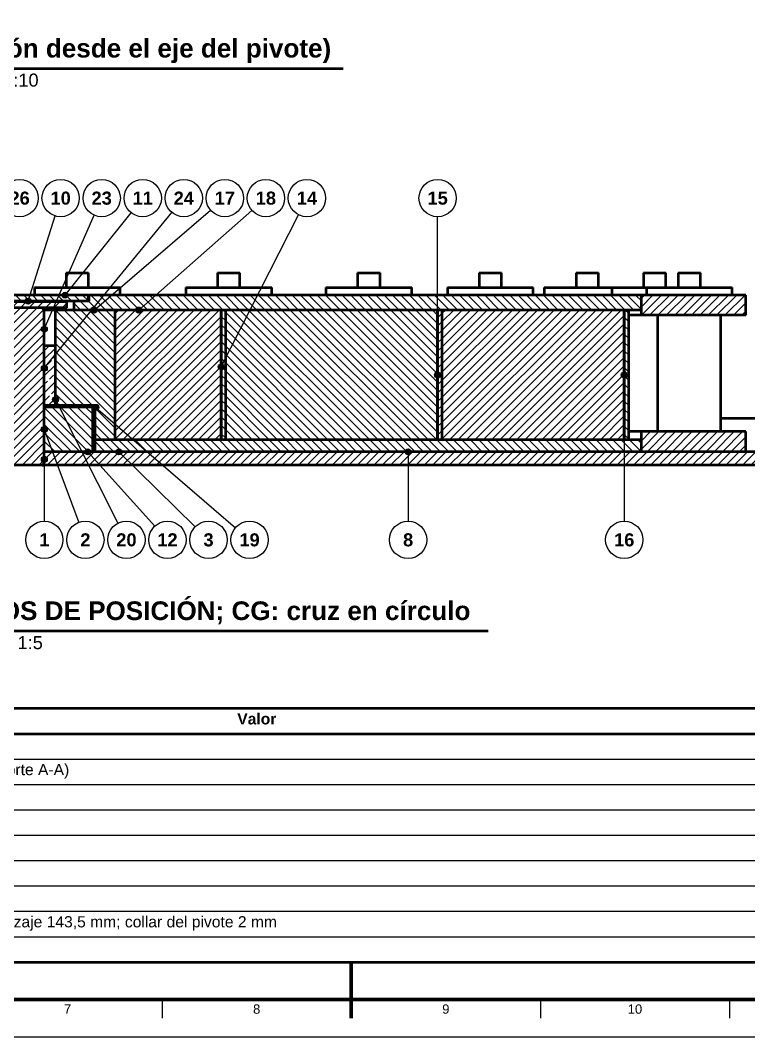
# Model space of a CAD drawing. Header units: millimetres. Extents: x 0 to 841, y 0 to 594.
# Drawn here: x 336.8 to 532, y 0 to 272.4 of the extents above; entities that cross this region are included whole.
import ezdxf
from ezdxf.enums import TextEntityAlignment as Align

# ---------------------------------------------------------------- set-up
doc = ezdxf.new("R2010")
doc.units = ezdxf.units.MM
for name, color, linetype, lineweight in [('ACH', 7, 'CONTINUOUS', 13), ('COTA', 7, 'CONTINUOUS', 25), ('FINA', 7, 'CONTINUOUS', 25), ('MARCO', 7, 'CONTINUOUS', 70), ('TXT', 7, 'CONTINUOUS', 25), ('VIS', 7, 'CONTINUOUS', 50)]:
    doc.layers.add(name, color=color, linetype=linetype, lineweight=lineweight)
doc.styles.add('STD', font='LiberationSans-Regular.ttf')
doc.styles.add('STDB', font='LiberationSans-Bold.ttf')

msp = doc.modelspace()

# ---------------------------------------------------------------- hatches: boundary and pattern name
at = {"layer": 'ACH'}
h = msp.add_hatch(color=7, dxfattribs=at)
h.dxf.hatch_style = 1
h.paths.add_polyline_path([(349.62, 198.78), (349.39, 199.34), (348.82, 199.58), (348.26, 199.34), (348.02, 198.78), (348.26, 198.21), (348.82, 197.98), (349.39, 198.21)])
h = msp.add_hatch(dxfattribs=at)
h.set_pattern_fill('ANSI31', scale=0.5, angle=90)
h.paths.add_polyline_path([(355.05, 198.78), (355.05, 197.18), (307.45, 197.18), (307.45, 198.78)])
h = msp.add_hatch(dxfattribs=at)
h.set_pattern_fill('ANSI31', scale=0.5)
h.paths.add_polyline_path([(349.25, 196.98), (349.25, 195.38), (313.25, 195.38), (313.25, 196.98)])
h = msp.add_hatch(color=7, dxfattribs=at)
h.dxf.hatch_style = 1
h.paths.add_polyline_path([(339.7, 197.18), (339.47, 197.74), (338.9, 197.98), (338.34, 197.74), (338.1, 197.18), (338.34, 196.61), (338.9, 196.38), (339.47, 196.61)])
h = msp.add_hatch(dxfattribs=at)
h.set_pattern_fill('ANSI31', scale=0.5, angle=90)
h.paths.add_polyline_path([(503.25, 198.78), (503.25, 194.78), (351.25, 194.78), (351.25, 197.18), (355.25, 197.18), (355.25, 198.78)])
h = msp.add_hatch(dxfattribs=at)
h.set_pattern_fill('ANSI31', scale=0.5)
h.paths.add_polyline_path([(531.25, 198.78), (531.25, 193.38), (503.25, 193.38), (503.25, 198.78)])
h = msp.add_hatch(dxfattribs=at)
h.set_pattern_fill('ANSI31', scale=0.5)
h.paths.add_polyline_path([(343.25, 194.78), (343.25, 153.78), (342.65, 153.18), (319.85, 153.18), (319.25, 153.78), (319.25, 194.78), (319.85, 195.38), (342.65, 195.38)])
h = msp.add_hatch(dxfattribs=at)
h.set_pattern_fill('ANSI31', scale=0.5, angle=90)
h.paths.add_polyline_path([(362.25, 194.78), (362.25, 159.98), (356.85, 159.98), (356.85, 169.18), (346.25, 169.18), (346.25, 194.78)])
h = msp.add_hatch(color=7, dxfattribs=at)
h.dxf.hatch_style = 1
h.paths.add_polyline_path([(357.38, 194.78), (357.15, 195.34), (356.58, 195.58), (356.01, 195.34), (355.78, 194.78), (356.01, 194.21), (356.58, 193.98), (357.15, 194.21)])
h = msp.add_hatch(dxfattribs=at)
h.set_pattern_fill('ANSI31', scale=0.5)
h.paths.add_polyline_path([(390.65, 159.98), (362.25, 159.98), (362.25, 194.78), (390.65, 194.78)])
h = msp.add_hatch(color=7, dxfattribs=at)
h.dxf.hatch_style = 1
h.paths.add_polyline_path([(369.36, 194.78), (369.13, 195.34), (368.56, 195.58), (368, 195.34), (367.76, 194.78), (368, 194.21), (368.56, 193.98), (369.13, 194.21)])
h = msp.add_hatch(dxfattribs=at)
h.set_pattern_fill('ANSI31', scale=0.5, angle=90)
h.paths.add_polyline_path([(391.85, 194.78), (391.85, 159.98), (390.65, 159.98), (390.65, 194.78)])
h = msp.add_hatch(dxfattribs=at)
h.set_pattern_fill('ANSI31', scale=0.5, angle=90)
h.paths.add_polyline_path([(448.65, 159.98), (391.85, 159.98), (391.85, 194.78), (448.65, 194.78)])
h = msp.add_hatch(dxfattribs=at)
h.set_pattern_fill('ANSI31', scale=0.5)
h.paths.add_polyline_path([(449.85, 194.78), (449.85, 159.98), (448.65, 159.98), (448.65, 194.78)])
h = msp.add_hatch(dxfattribs=at)
h.set_pattern_fill('ANSI31', scale=0.5)
h.paths.add_polyline_path([(498.65, 159.98), (449.85, 159.98), (449.85, 194.78), (498.65, 194.78)])
h = msp.add_hatch(dxfattribs=at)
h.set_pattern_fill('ANSI31', scale=0.5, angle=90)
h.paths.add_polyline_path([(499.85, 194.78), (499.85, 159.98), (498.65, 159.98), (498.65, 194.78)])
h = msp.add_hatch(color=7, dxfattribs=at)
h.dxf.hatch_style = 1
h.paths.add_polyline_path([(344.05, 189.65), (343.82, 190.22), (343.25, 190.45), (342.68, 190.22), (342.45, 189.65), (342.68, 189.09), (343.25, 188.85), (343.82, 189.09)])
h = msp.add_hatch(dxfattribs=at)
h.set_pattern_fill('ANSI33', scale=0.5)
h.paths.add_polyline_path([(346.25, 185.18), (346.25, 169.18), (343.25, 169.18), (343.25, 185.18)])
h = msp.add_hatch(color=7, dxfattribs=at)
h.dxf.hatch_style = 1
h.paths.add_polyline_path([(344.05, 179.18), (343.82, 179.74), (343.25, 179.98), (342.68, 179.74), (342.45, 179.18), (342.68, 178.61), (343.25, 178.38), (343.82, 178.61)])
h = msp.add_hatch(color=7, dxfattribs=at)
h.dxf.hatch_style = 1
h.paths.add_polyline_path([(391.45, 179.55), (391.22, 180.12), (390.65, 180.35), (390.08, 180.12), (389.85, 179.55), (390.08, 178.99), (390.65, 178.75), (391.22, 178.99)])
h = msp.add_hatch(color=7, dxfattribs=at)
h.dxf.hatch_style = 1
h.paths.add_polyline_path([(449.45, 177.38), (449.22, 177.94), (448.65, 178.18), (448.08, 177.94), (447.85, 177.38), (448.08, 176.81), (448.65, 176.58), (449.22, 176.81)])
h = msp.add_hatch(color=7, dxfattribs=at)
h.dxf.hatch_style = 1
h.paths.add_polyline_path([(499.45, 177.38), (499.22, 177.94), (498.65, 178.18), (498.08, 177.94), (497.85, 177.38), (498.08, 176.81), (498.65, 176.58), (499.22, 176.81)])
h = msp.add_hatch(color=7, dxfattribs=at)
h.dxf.hatch_style = 1
h.paths.add_polyline_path([(347.05, 170.78), (346.82, 171.34), (346.25, 171.58), (345.68, 171.34), (345.45, 170.78), (345.68, 170.21), (346.25, 169.98), (346.82, 170.21)])
h = msp.add_hatch(color=7, dxfattribs=at)
h.dxf.hatch_style = 1
h.paths.add_polyline_path([(357.86, 168.68), (357.62, 169.24), (357.06, 169.48), (356.49, 169.24), (356.26, 168.68), (356.49, 168.11), (357.06, 167.88), (357.62, 168.11)])
h = msp.add_hatch(dxfattribs=at)
h.set_pattern_fill('ANSI31', scale=0.5, angle=90)
h.paths.add_polyline_path([(356.25, 168.78), (356.25, 156.78), (343.25, 156.78), (343.25, 168.78)])
h = msp.add_hatch(color=7, dxfattribs=at)
h.dxf.hatch_style = 1
h.paths.add_polyline_path([(344.05, 162.78), (343.82, 163.34), (343.25, 163.58), (342.68, 163.34), (342.45, 162.78), (342.68, 162.21), (343.25, 161.98), (343.82, 162.21)])
h = msp.add_hatch(dxfattribs=at)
h.set_pattern_fill('ANSI31', scale=0.5)
h.paths.add_polyline_path([(531.25, 162.18), (531.25, 156.78), (503.25, 156.78), (503.25, 162.18)])
h = msp.add_hatch(dxfattribs=at)
h.set_pattern_fill('ANSI31', scale=0.5, angle=90)
h.paths.add_polyline_path([(503.25, 159.98), (503.25, 156.78), (356.85, 156.78), (356.85, 159.98)])
h = msp.add_hatch(color=7, dxfattribs=at)
h.dxf.hatch_style = 1
h.paths.add_polyline_path([(344.05, 154.75), (343.82, 155.32), (343.25, 155.55), (342.68, 155.32), (342.45, 154.75), (342.68, 154.19), (343.25, 153.95), (343.82, 154.19)])
h = msp.add_hatch(dxfattribs=at)
h.set_pattern_fill('ANSI31', scale=0.5)
h.paths.add_polyline_path([(587.25, 153.18), (343.25, 153.18), (343.25, 156.78), (587.25, 156.78)])
h = msp.add_hatch(color=7, dxfattribs=at)
h.dxf.hatch_style = 1
h.paths.add_polyline_path([(355.7, 156.78), (355.47, 157.34), (354.9, 157.58), (354.34, 157.34), (354.1, 156.78), (354.34, 156.21), (354.9, 155.98), (355.47, 156.21)])
h = msp.add_hatch(color=7, dxfattribs=at)
h.dxf.hatch_style = 1
h.paths.add_polyline_path([(364.05, 156.78), (363.82, 157.34), (363.25, 157.58), (362.68, 157.34), (362.45, 156.78), (362.68, 156.21), (363.25, 155.98), (363.82, 156.21)])
h = msp.add_hatch(color=7, dxfattribs=at)
h.dxf.hatch_style = 1
h.paths.add_polyline_path([(441.54, 156.78), (441.31, 157.34), (440.74, 157.58), (440.18, 157.34), (439.94, 156.78), (440.18, 156.21), (440.74, 155.98), (441.31, 156.21)])

# ---------------------------------------------------------------- linework, layer by layer
at = {"layer": 'COTA'}
for p, q in [((343.25, 179.18), (377.45, 220.91)), ((348.82, 198.78), (366.5, 220.87)), ((356.58, 194.78), (387.82, 221.53)), ((368.56, 194.78), (398.87, 221.47)), ((338.9, 197.18), (346.11, 220.01)), ((343.25, 189.65), (356.62, 220.2)), ((390.65, 179.55), (411.36, 220.32)), ((448.65, 177.38), (448.65, 219.78)), ((498.65, 177.38), (498.65, 138.18)), ((346.25, 170.78), (362.99, 137.64)), ((357.06, 168.68), (394.46, 136.44)), ((343.25, 162.78), (352.51, 137.86)), ((354.9, 156.78), (372.9, 136.89)), ((363.25, 156.78), (383.68, 136.68)), ((440.74, 156.78), (440.74, 138.18)), ((343.25, 154.75), (343.25, 138.18))]:
    msp.add_line(p, q, dxfattribs=at)
for centre in [(348.82, 198.78), (338.9, 197.18), (356.58, 194.78), (368.56, 194.78), (343.25, 189.65), (343.25, 179.18), (390.65, 179.55), (448.65, 177.38), (498.65, 177.38), (346.25, 170.78), (357.06, 168.68), (343.25, 162.78), (343.25, 154.75), (354.9, 156.78), (363.25, 156.78), (440.74, 156.78)]:
    msp.add_circle(centre, 0.8, dxfattribs=at)
at = {"layer": 'FINA'}
for p, q in [((25, 81.2), (646, 81.2)), ((25, 74.4), (646, 74.4)), ((25, 67.6), (646, 67.6)), ((25, 60.8), (646, 60.8)), ((25, 54), (646, 54)), ((25, 47.2), (646, 47.2)), ((25, 40.4), (646, 40.4)), ((25, 33.6), (646, 33.6)), ((25, 26.8), (646, 26.8)), ((374.81, 10), (374.81, 5)), ((425.5, 10), (425.5, 5)), ((476.19, 10), (476.19, 5)), ((526.88, 10), (526.88, 5))]:
    msp.add_line(p, q, dxfattribs=at)
msp.add_lwpolyline([(0, 0), (841, 0), (841, 594), (0, 594)], close=True, dxfattribs=at)
for centre in [(336.62, 224.78), (347.62, 224.78), (358.62, 224.78), (369.62, 224.78), (380.62, 224.78), (391.62, 224.78), (402.62, 224.78), (413.62, 224.78), (448.65, 224.78), (343.25, 133.18), (354.25, 133.18), (365.25, 133.18), (376.25, 133.18), (387.25, 133.18), (398.25, 133.18), (440.74, 133.18), (498.65, 133.18)]:
    msp.add_circle(centre, 5, dxfattribs=at)
at = {"layer": 'MARCO'}
msp.add_line((425.5, 5), (425.5, 20), dxfattribs=at)
msp.add_lwpolyline([(20, 10), (831, 10), (831, 584), (20, 584)], close=True, dxfattribs=at)
at = {"layer": 'VIS'}
for p, q in [((239.17, 259.57), (423.33, 259.57)), ((205.31, 108.78), (462.19, 108.78)), ((25, 20), (646, 20))]:
    msp.add_line(p, q, dxfattribs=at)
for points in [[(349.08, 204.78), (349.2, 204.78), (349.32, 204.78), (349.44, 204.78), (349.56, 204.78), (349.68, 204.78), (349.8, 204.78), (349.92, 204.78), (350.04, 204.78), (350.16, 204.78), (350.28, 204.78), (350.4, 204.78), (350.52, 204.78), (350.64, 204.78), (350.76, 204.78), (350.88, 204.78), (351, 204.78), (351.12, 204.78), (351.24, 204.78), (351.36, 204.78), (351.48, 204.78), (351.6, 204.78), (351.72, 204.78), (351.84, 204.78), (351.96, 204.78), (352.08, 204.78), (352.2, 204.78), (352.32, 204.78), (352.44, 204.78), (352.56, 204.78), (352.68, 204.78), (352.8, 204.78), (352.92, 204.78), (353.04, 204.78), (353.16, 204.78), (353.28, 204.78), (353.4, 204.78), (353.52, 204.78), (353.64, 204.78), (353.76, 204.78), (353.88, 204.78), (354, 204.78), (354.12, 204.78), (354.24, 204.78), (354.36, 204.78), (354.48, 204.78), (354.6, 204.78), (354.72, 204.78), (354.84, 204.78), (354.96, 204.78), (355.08, 204.78)], [(349.08, 204.78), (349.08, 200.78)], [(355.08, 200.78), (355.08, 204.78)], [(389.68, 204.78), (389.8, 204.78), (389.92, 204.78), (390.04, 204.78), (390.16, 204.78), (390.28, 204.78), (390.4, 204.78), (390.52, 204.78), (390.64, 204.78), (390.76, 204.78), (390.88, 204.78), (391, 204.78), (391.12, 204.78), (391.24, 204.78), (391.36, 204.78), (391.48, 204.78), (391.6, 204.78), (391.72, 204.78), (391.84, 204.78), (391.96, 204.78), (392.08, 204.78), (392.2, 204.78), (392.32, 204.78), (392.44, 204.78), (392.56, 204.78), (392.68, 204.78), (392.8, 204.78), (392.92, 204.78), (393.04, 204.78), (393.16, 204.78), (393.28, 204.78), (393.4, 204.78), (393.52, 204.78), (393.64, 204.78), (393.76, 204.78), (393.88, 204.78), (394, 204.78), (394.12, 204.78), (394.24, 204.78), (394.36, 204.78), (394.48, 204.78), (394.6, 204.78), (394.72, 204.78), (394.84, 204.78), (394.96, 204.78), (395.08, 204.78), (395.2, 204.78), (395.32, 204.78), (395.44, 204.78), (395.56, 204.78), (395.68, 204.78)], [(389.68, 204.78), (389.68, 200.78)], [(395.68, 200.78), (395.68, 204.78)], [(427.21, 204.78), (427.33, 204.78), (427.45, 204.78), (427.57, 204.78), (427.69, 204.78), (427.81, 204.78), (427.93, 204.78), (428.05, 204.78), (428.17, 204.78), (428.29, 204.78), (428.41, 204.78), (428.53, 204.78), (428.65, 204.78), (428.77, 204.78), (428.89, 204.78), (429.01, 204.78), (429.13, 204.78), (429.25, 204.78), (429.37, 204.78), (429.49, 204.78), (429.61, 204.78), (429.73, 204.78), (429.85, 204.78), (429.97, 204.78), (430.09, 204.78), (430.21, 204.78), (430.33, 204.78), (430.45, 204.78), (430.57, 204.78), (430.69, 204.78), (430.81, 204.78), (430.93, 204.78), (431.05, 204.78), (431.17, 204.78), (431.29, 204.78), (431.41, 204.78), (431.53, 204.78), (431.65, 204.78), (431.77, 204.78), (431.89, 204.78), (432.01, 204.78), (432.13, 204.78), (432.25, 204.78), (432.37, 204.78), (432.49, 204.78), (432.61, 204.78), (432.73, 204.78), (432.85, 204.78), (432.97, 204.78), (433.09, 204.78), (433.21, 204.78)], [(427.21, 204.78), (427.21, 200.78)], [(433.21, 200.78), (433.21, 204.78)], [(459.77, 204.78), (459.89, 204.78), (460.01, 204.78), (460.13, 204.78), (460.25, 204.78), (460.37, 204.78), (460.49, 204.78), (460.61, 204.78), (460.73, 204.78), (460.85, 204.78), (460.97, 204.78), (461.09, 204.78), (461.21, 204.78), (461.33, 204.78), (461.45, 204.78), (461.57, 204.78), (461.69, 204.78), (461.81, 204.78), (461.93, 204.78), (462.05, 204.78), (462.17, 204.78), (462.29, 204.78), (462.41, 204.78), (462.53, 204.78), (462.65, 204.78), (462.77, 204.78), (462.89, 204.78), (463.01, 204.78), (463.13, 204.78), (463.25, 204.78), (463.37, 204.78), (463.49, 204.78), (463.61, 204.78), (463.73, 204.78), (463.85, 204.78), (463.97, 204.78), (464.09, 204.78), (464.21, 204.78), (464.33, 204.78), (464.45, 204.78), (464.57, 204.78), (464.69, 204.78), (464.81, 204.78), (464.93, 204.78), (465.05, 204.78), (465.17, 204.78), (465.29, 204.78), (465.41, 204.78), (465.53, 204.78), (465.65, 204.78), (465.77, 204.78)], [(459.77, 204.78), (459.77, 200.78)], [(465.77, 200.78), (465.77, 204.78)], [(485.74, 204.78), (485.86, 204.78), (485.98, 204.78), (486.1, 204.78), (486.22, 204.78), (486.34, 204.78), (486.46, 204.78), (486.58, 204.78), (486.7, 204.78), (486.82, 204.78), (486.94, 204.78), (487.06, 204.78), (487.18, 204.78), (487.3, 204.78), (487.42, 204.78), (487.54, 204.78), (487.66, 204.78), (487.78, 204.78), (487.9, 204.78), (488.02, 204.78), (488.14, 204.78), (488.26, 204.78), (488.38, 204.78), (488.5, 204.78), (488.62, 204.78), (488.74, 204.78), (488.86, 204.78), (488.98, 204.78), (489.1, 204.78), (489.22, 204.78), (489.34, 204.78), (489.46, 204.78), (489.58, 204.78), (489.7, 204.78), (489.82, 204.78), (489.94, 204.78), (490.06, 204.78), (490.18, 204.78), (490.3, 204.78), (490.42, 204.78), (490.54, 204.78), (490.66, 204.78), (490.78, 204.78), (490.9, 204.78), (491.02, 204.78), (491.14, 204.78), (491.26, 204.78), (491.38, 204.78), (491.5, 204.78), (491.62, 204.78), (491.74, 204.78)], [(485.74, 204.78), (485.74, 200.78)], [(491.74, 200.78), (491.74, 204.78)], [(503.81, 204.78), (503.93, 204.78), (504.05, 204.78), (504.17, 204.78), (504.29, 204.78), (504.41, 204.78), (504.53, 204.78), (504.65, 204.78), (504.77, 204.78), (504.89, 204.78), (505.01, 204.78), (505.13, 204.78), (505.25, 204.78), (505.37, 204.78), (505.49, 204.78), (505.61, 204.78), (505.73, 204.78), (505.85, 204.78), (505.97, 204.78), (506.09, 204.78), (506.21, 204.78), (506.33, 204.78), (506.45, 204.78), (506.57, 204.78), (506.69, 204.78), (506.81, 204.78), (506.93, 204.78), (507.05, 204.78), (507.17, 204.78), (507.29, 204.78), (507.41, 204.78), (507.53, 204.78), (507.65, 204.78), (507.77, 204.78), (507.89, 204.78), (508.01, 204.78), (508.13, 204.78), (508.25, 204.78), (508.37, 204.78), (508.49, 204.78), (508.61, 204.78), (508.73, 204.78), (508.85, 204.78), (508.97, 204.78), (509.09, 204.78), (509.21, 204.78), (509.33, 204.78), (509.45, 204.78), (509.57, 204.78), (509.69, 204.78), (509.81, 204.78)], [(503.81, 204.78), (503.81, 200.78)], [(509.81, 200.78), (509.81, 204.78)], [(513.08, 204.78), (513.2, 204.78), (513.32, 204.78), (513.44, 204.78), (513.56, 204.78), (513.68, 204.78), (513.8, 204.78), (513.92, 204.78), (514.04, 204.78), (514.16, 204.78), (514.28, 204.78), (514.4, 204.78), (514.52, 204.78), (514.64, 204.78), (514.76, 204.78), (514.88, 204.78), (515, 204.78), (515.12, 204.78), (515.24, 204.78), (515.36, 204.78), (515.48, 204.78), (515.6, 204.78), (515.72, 204.78), (515.84, 204.78), (515.96, 204.78), (516.08, 204.78), (516.2, 204.78), (516.32, 204.78), (516.44, 204.78), (516.56, 204.78), (516.68, 204.78), (516.8, 204.78), (516.92, 204.78), (517.04, 204.78), (517.16, 204.78), (517.28, 204.78), (517.4, 204.78), (517.52, 204.78), (517.64, 204.78), (517.76, 204.78), (517.88, 204.78), (518, 204.78), (518.12, 204.78), (518.24, 204.78), (518.36, 204.78), (518.48, 204.78), (518.6, 204.78), (518.72, 204.78), (518.84, 204.78), (518.96, 204.78), (519.08, 204.78)], [(513.08, 204.78), (513.08, 200.78)], [(519.08, 200.78), (519.08, 204.78)], [(340.58, 200.78), (340.7, 200.78), (340.82, 200.78), (340.94, 200.78), (341.06, 200.78), (341.18, 200.78), (341.3, 200.78), (341.42, 200.78), (341.54, 200.78), (341.66, 200.78), (341.78, 200.78), (341.9, 200.78), (342.02, 200.78), (342.14, 200.78), (342.26, 200.78), (342.38, 200.78), (342.5, 200.78), (342.62, 200.78), (342.74, 200.78), (342.86, 200.78), (342.98, 200.78), (343.1, 200.78), (343.22, 200.78), (343.35, 200.78), (343.47, 200.78), (343.59, 200.78), (343.71, 200.78), (343.83, 200.78), (343.95, 200.78), (344.07, 200.78), (344.19, 200.78), (344.31, 200.78), (344.43, 200.78), (344.55, 200.78), (344.67, 200.78), (344.79, 200.78), (344.91, 200.78), (345.03, 200.78), (345.15, 200.78), (345.27, 200.78), (345.39, 200.78), (345.51, 200.78), (345.63, 200.78), (345.75, 200.78), (345.87, 200.78), (345.99, 200.78), (346.11, 200.78), (346.24, 200.78), (346.36, 200.78), (346.48, 200.78), (346.6, 200.78), (346.72, 200.78), (346.84, 200.78), (346.96, 200.78), (347.08, 200.78), (347.2, 200.78), (347.32, 200.78), (347.44, 200.78), (347.56, 200.78), (347.68, 200.78), (347.8, 200.78), (347.92, 200.78), (348.04, 200.78), (348.16, 200.78), (348.28, 200.78), (348.4, 200.78), (348.52, 200.78), (348.64, 200.78), (348.76, 200.78), (348.88, 200.78), (349, 200.78), (349.13, 200.78), (349.25, 200.78), (349.37, 200.78), (349.49, 200.78), (349.61, 200.78), (349.73, 200.78), (349.85, 200.78), (349.97, 200.78), (350.09, 200.78), (350.21, 200.78), (350.33, 200.78), (350.45, 200.78), (350.57, 200.78), (350.69, 200.78), (350.81, 200.78), (350.93, 200.78), (351.05, 200.78), (351.17, 200.78), (351.29, 200.78), (351.41, 200.78), (351.53, 200.78), (351.65, 200.78), (351.77, 200.78), (351.89, 200.78), (352.02, 200.78), (352.14, 200.78), (352.26, 200.78), (352.38, 200.78), (352.5, 200.78), (352.62, 200.78), (352.74, 200.78), (352.86, 200.78), (352.98, 200.78), (353.1, 200.78), (353.22, 200.78), (353.34, 200.78), (353.46, 200.78), (353.58, 200.78), (353.7, 200.78), (353.82, 200.78), (353.94, 200.78), (354.06, 200.78), (354.18, 200.78), (354.3, 200.78), (354.42, 200.78), (354.54, 200.78), (354.66, 200.78), (354.78, 200.78), (354.91, 200.78), (355.03, 200.78), (355.15, 200.78), (355.27, 200.78), (355.39, 200.78), (355.51, 200.78), (355.63, 200.78), (355.75, 200.78), (355.87, 200.78), (355.99, 200.78), (356.11, 200.78), (356.23, 200.78), (356.35, 200.78), (356.47, 200.78), (356.59, 200.78), (356.71, 200.78), (356.83, 200.78), (356.95, 200.78), (357.07, 200.78), (357.19, 200.78), (357.31, 200.78), (357.43, 200.78), (357.55, 200.78), (357.67, 200.78), (357.8, 200.78), (357.92, 200.78), (358.04, 200.78), (358.16, 200.78), (358.28, 200.78), (358.4, 200.78), (358.52, 200.78), (358.64, 200.78), (358.76, 200.78), (358.88, 200.78), (359, 200.78), (359.12, 200.78), (359.24, 200.78), (359.36, 200.78), (359.48, 200.78), (359.6, 200.78), (359.72, 200.78), (359.84, 200.78), (359.96, 200.78), (360.08, 200.78), (360.2, 200.78), (360.32, 200.78), (360.44, 200.78), (360.56, 200.78), (360.69, 200.78), (360.81, 200.78), (360.93, 200.78), (361.05, 200.78), (361.17, 200.78), (361.29, 200.78), (361.41, 200.78), (361.53, 200.78), (361.65, 200.78), (361.77, 200.78), (361.89, 200.78), (362.01, 200.78), (362.13, 200.78), (362.25, 200.78), (362.37, 200.78), (362.49, 200.78), (362.61, 200.78), (362.73, 200.78), (362.85, 200.78), (362.97, 200.78), (363.09, 200.78), (363.21, 200.78), (363.33, 200.78), (363.45, 200.78), (363.58, 200.78)], [(340.58, 200.78), (340.58, 198.78)], [(363.58, 198.78), (363.58, 200.78)], [(381.18, 200.78), (381.3, 200.78), (381.42, 200.78), (381.54, 200.78), (381.66, 200.78), (381.78, 200.78), (381.9, 200.78), (382.02, 200.78), (382.15, 200.78), (382.27, 200.78), (382.39, 200.78), (382.51, 200.78), (382.63, 200.78), (382.75, 200.78), (382.87, 200.78), (382.99, 200.78), (383.11, 200.78), (383.23, 200.78), (383.35, 200.78), (383.47, 200.78), (383.59, 200.78), (383.71, 200.78), (383.83, 200.78), (383.95, 200.78), (384.07, 200.78), (384.19, 200.78), (384.31, 200.78), (384.43, 200.78), (384.55, 200.78), (384.67, 200.78), (384.79, 200.78), (384.91, 200.78), (385.04, 200.78), (385.16, 200.78), (385.28, 200.78), (385.4, 200.78), (385.52, 200.78), (385.64, 200.78), (385.76, 200.78), (385.88, 200.78), (386, 200.78), (386.12, 200.78), (386.24, 200.78), (386.36, 200.78), (386.48, 200.78), (386.6, 200.78), (386.72, 200.78), (386.84, 200.78), (386.96, 200.78), (387.08, 200.78), (387.2, 200.78), (387.32, 200.78), (387.44, 200.78), (387.56, 200.78), (387.68, 200.78), (387.8, 200.78), (387.93, 200.78), (388.05, 200.78), (388.17, 200.78), (388.29, 200.78), (388.41, 200.78), (388.53, 200.78), (388.65, 200.78), (388.77, 200.78), (388.89, 200.78), (389.01, 200.78), (389.13, 200.78), (389.25, 200.78), (389.37, 200.78), (389.49, 200.78), (389.61, 200.78), (389.73, 200.78), (389.85, 200.78), (389.97, 200.78), (390.09, 200.78), (390.21, 200.78), (390.33, 200.78), (390.45, 200.78), (390.57, 200.78), (390.69, 200.78), (390.82, 200.78), (390.94, 200.78), (391.06, 200.78), (391.18, 200.78), (391.3, 200.78), (391.42, 200.78), (391.54, 200.78), (391.66, 200.78), (391.78, 200.78), (391.9, 200.78), (392.02, 200.78), (392.14, 200.78), (392.26, 200.78), (392.38, 200.78), (392.5, 200.78), (392.62, 200.78), (392.74, 200.78), (392.86, 200.78), (392.98, 200.78), (393.1, 200.78), (393.22, 200.78), (393.34, 200.78), (393.46, 200.78), (393.59, 200.78), (393.71, 200.78), (393.83, 200.78), (393.95, 200.78), (394.07, 200.78), (394.19, 200.78), (394.31, 200.78), (394.43, 200.78), (394.55, 200.78), (394.67, 200.78), (394.79, 200.78), (394.91, 200.78), (395.03, 200.78), (395.15, 200.78), (395.27, 200.78), (395.39, 200.78), (395.51, 200.78), (395.63, 200.78), (395.75, 200.78), (395.87, 200.78), (395.99, 200.78), (396.11, 200.78), (396.23, 200.78), (396.35, 200.78), (396.48, 200.78), (396.6, 200.78), (396.72, 200.78), (396.84, 200.78), (396.96, 200.78), (397.08, 200.78), (397.2, 200.78), (397.32, 200.78), (397.44, 200.78), (397.56, 200.78), (397.68, 200.78), (397.8, 200.78), (397.92, 200.78), (398.04, 200.78), (398.16, 200.78), (398.28, 200.78), (398.4, 200.78), (398.52, 200.78), (398.64, 200.78), (398.76, 200.78), (398.88, 200.78), (399, 200.78), (399.12, 200.78), (399.24, 200.78), (399.37, 200.78), (399.49, 200.78), (399.61, 200.78), (399.73, 200.78), (399.85, 200.78), (399.97, 200.78), (400.09, 200.78), (400.21, 200.78), (400.33, 200.78), (400.45, 200.78), (400.57, 200.78), (400.69, 200.78), (400.81, 200.78), (400.93, 200.78), (401.05, 200.78), (401.17, 200.78), (401.29, 200.78), (401.41, 200.78), (401.53, 200.78), (401.65, 200.78), (401.77, 200.78), (401.89, 200.78), (402.01, 200.78), (402.13, 200.78), (402.26, 200.78), (402.38, 200.78), (402.5, 200.78), (402.62, 200.78), (402.74, 200.78), (402.86, 200.78), (402.98, 200.78), (403.1, 200.78), (403.22, 200.78), (403.34, 200.78), (403.46, 200.78), (403.58, 200.78), (403.7, 200.78), (403.82, 200.78), (403.94, 200.78), (404.06, 200.78), (404.18, 200.78)], [(381.18, 200.78), (381.18, 198.78)], [(404.18, 198.78), (404.18, 200.78)], [(418.71, 200.78), (418.83, 200.78), (418.95, 200.78), (419.07, 200.78), (419.19, 200.78), (419.31, 200.78), (419.43, 200.78), (419.55, 200.78), (419.67, 200.78), (419.79, 200.78), (419.91, 200.78), (420.03, 200.78), (420.15, 200.78), (420.27, 200.78), (420.39, 200.78), (420.51, 200.78), (420.63, 200.78), (420.76, 200.78), (420.88, 200.78), (421, 200.78), (421.12, 200.78), (421.24, 200.78), (421.36, 200.78), (421.48, 200.78), (421.6, 200.78), (421.72, 200.78), (421.84, 200.78), (421.96, 200.78), (422.08, 200.78), (422.2, 200.78), (422.32, 200.78), (422.44, 200.78), (422.56, 200.78), (422.68, 200.78), (422.8, 200.78), (422.92, 200.78), (423.04, 200.78), (423.16, 200.78), (423.28, 200.78), (423.4, 200.78), (423.52, 200.78), (423.65, 200.78), (423.77, 200.78), (423.89, 200.78), (424.01, 200.78), (424.13, 200.78), (424.25, 200.78), (424.37, 200.78), (424.49, 200.78), (424.61, 200.78), (424.73, 200.78), (424.85, 200.78), (424.97, 200.78), (425.09, 200.78), (425.21, 200.78), (425.33, 200.78), (425.45, 200.78), (425.57, 200.78), (425.69, 200.78), (425.81, 200.78), (425.93, 200.78), (426.05, 200.78), (426.17, 200.78), (426.29, 200.78), (426.41, 200.78), (426.54, 200.78), (426.66, 200.78), (426.78, 200.78), (426.9, 200.78), (427.02, 200.78), (427.14, 200.78), (427.26, 200.78), (427.38, 200.78), (427.5, 200.78), (427.62, 200.78), (427.74, 200.78), (427.86, 200.78), (427.98, 200.78), (428.1, 200.78), (428.22, 200.78), (428.34, 200.78), (428.46, 200.78), (428.58, 200.78), (428.7, 200.78), (428.82, 200.78), (428.94, 200.78), (429.06, 200.78), (429.18, 200.78), (429.3, 200.78), (429.43, 200.78), (429.55, 200.78), (429.67, 200.78), (429.79, 200.78), (429.91, 200.78), (430.03, 200.78), (430.15, 200.78), (430.27, 200.78), (430.39, 200.78), (430.51, 200.78), (430.63, 200.78), (430.75, 200.78), (430.87, 200.78), (430.99, 200.78), (431.11, 200.78), (431.23, 200.78), (431.35, 200.78), (431.47, 200.78), (431.59, 200.78), (431.71, 200.78), (431.83, 200.78), (431.95, 200.78), (432.07, 200.78), (432.19, 200.78), (432.32, 200.78), (432.44, 200.78), (432.56, 200.78), (432.68, 200.78), (432.8, 200.78), (432.92, 200.78), (433.04, 200.78), (433.16, 200.78), (433.28, 200.78), (433.4, 200.78), (433.52, 200.78), (433.64, 200.78), (433.76, 200.78), (433.88, 200.78), (434, 200.78), (434.12, 200.78), (434.24, 200.78), (434.36, 200.78), (434.48, 200.78), (434.6, 200.78), (434.72, 200.78), (434.84, 200.78), (434.96, 200.78), (435.08, 200.78), (435.21, 200.78), (435.33, 200.78), (435.45, 200.78), (435.57, 200.78), (435.69, 200.78), (435.81, 200.78), (435.93, 200.78), (436.05, 200.78), (436.17, 200.78), (436.29, 200.78), (436.41, 200.78), (436.53, 200.78), (436.65, 200.78), (436.77, 200.78), (436.89, 200.78), (437.01, 200.78), (437.13, 200.78), (437.25, 200.78), (437.37, 200.78), (437.49, 200.78), (437.61, 200.78), (437.73, 200.78), (437.85, 200.78), (437.97, 200.78), (438.1, 200.78), (438.22, 200.78), (438.34, 200.78), (438.46, 200.78), (438.58, 200.78), (438.7, 200.78), (438.82, 200.78), (438.94, 200.78), (439.06, 200.78), (439.18, 200.78), (439.3, 200.78), (439.42, 200.78), (439.54, 200.78), (439.66, 200.78), (439.78, 200.78), (439.9, 200.78), (440.02, 200.78), (440.14, 200.78), (440.26, 200.78), (440.38, 200.78), (440.5, 200.78), (440.62, 200.78), (440.74, 200.78), (440.87, 200.78), (440.99, 200.78), (441.11, 200.78), (441.23, 200.78), (441.35, 200.78), (441.47, 200.78), (441.59, 200.78), (441.71, 200.78)], [(418.71, 200.78), (418.71, 198.78)], [(441.71, 198.78), (441.71, 200.78)], [(451.27, 200.78), (451.39, 200.78), (451.51, 200.78), (451.63, 200.78), (451.75, 200.78), (451.87, 200.78), (451.99, 200.78), (452.11, 200.78), (452.24, 200.78), (452.36, 200.78), (452.48, 200.78), (452.6, 200.78), (452.72, 200.78), (452.84, 200.78), (452.96, 200.78), (453.08, 200.78), (453.2, 200.78), (453.32, 200.78), (453.44, 200.78), (453.56, 200.78), (453.68, 200.78), (453.8, 200.78), (453.92, 200.78), (454.04, 200.78), (454.16, 200.78), (454.28, 200.78), (454.4, 200.78), (454.52, 200.78), (454.64, 200.78), (454.76, 200.78), (454.88, 200.78), (455, 200.78), (455.13, 200.78), (455.25, 200.78), (455.37, 200.78), (455.49, 200.78), (455.61, 200.78), (455.73, 200.78), (455.85, 200.78), (455.97, 200.78), (456.09, 200.78), (456.21, 200.78), (456.33, 200.78), (456.45, 200.78), (456.57, 200.78), (456.69, 200.78), (456.81, 200.78), (456.93, 200.78), (457.05, 200.78), (457.17, 200.78), (457.29, 200.78), (457.41, 200.78), (457.53, 200.78), (457.65, 200.78), (457.77, 200.78), (457.89, 200.78), (458.02, 200.78), (458.14, 200.78), (458.26, 200.78), (458.38, 200.78), (458.5, 200.78), (458.62, 200.78), (458.74, 200.78), (458.86, 200.78), (458.98, 200.78), (459.1, 200.78), (459.22, 200.78), (459.34, 200.78), (459.46, 200.78), (459.58, 200.78), (459.7, 200.78), (459.82, 200.78), (459.94, 200.78), (460.06, 200.78), (460.18, 200.78), (460.3, 200.78), (460.42, 200.78), (460.54, 200.78), (460.66, 200.78), (460.78, 200.78), (460.91, 200.78), (461.03, 200.78), (461.15, 200.78), (461.27, 200.78), (461.39, 200.78), (461.51, 200.78), (461.63, 200.78), (461.75, 200.78), (461.87, 200.78), (461.99, 200.78), (462.11, 200.78), (462.23, 200.78), (462.35, 200.78), (462.47, 200.78), (462.59, 200.78), (462.71, 200.78), (462.83, 200.78), (462.95, 200.78), (463.07, 200.78), (463.19, 200.78), (463.31, 200.78), (463.43, 200.78), (463.55, 200.78), (463.68, 200.78), (463.8, 200.78), (463.92, 200.78), (464.04, 200.78), (464.16, 200.78), (464.28, 200.78), (464.4, 200.78), (464.52, 200.78), (464.64, 200.78), (464.76, 200.78), (464.88, 200.78), (465, 200.78), (465.12, 200.78), (465.24, 200.78), (465.36, 200.78), (465.48, 200.78), (465.6, 200.78), (465.72, 200.78), (465.84, 200.78), (465.96, 200.78), (466.08, 200.78), (466.2, 200.78), (466.32, 200.78), (466.44, 200.78), (466.57, 200.78), (466.69, 200.78), (466.81, 200.78), (466.93, 200.78), (467.05, 200.78), (467.17, 200.78), (467.29, 200.78), (467.41, 200.78), (467.53, 200.78), (467.65, 200.78), (467.77, 200.78), (467.89, 200.78), (468.01, 200.78), (468.13, 200.78), (468.25, 200.78), (468.37, 200.78), (468.49, 200.78), (468.61, 200.78), (468.73, 200.78), (468.85, 200.78), (468.97, 200.78), (469.09, 200.78), (469.21, 200.78), (469.33, 200.78), (469.46, 200.78), (469.58, 200.78), (469.7, 200.78), (469.82, 200.78), (469.94, 200.78), (470.06, 200.78), (470.18, 200.78), (470.3, 200.78), (470.42, 200.78), (470.54, 200.78), (470.66, 200.78), (470.78, 200.78), (470.9, 200.78), (471.02, 200.78), (471.14, 200.78), (471.26, 200.78), (471.38, 200.78), (471.5, 200.78), (471.62, 200.78), (471.74, 200.78), (471.86, 200.78), (471.98, 200.78), (472.1, 200.78), (472.22, 200.78), (472.35, 200.78), (472.47, 200.78), (472.59, 200.78), (472.71, 200.78), (472.83, 200.78), (472.95, 200.78), (473.07, 200.78), (473.19, 200.78), (473.31, 200.78), (473.43, 200.78), (473.55, 200.78), (473.67, 200.78), (473.79, 200.78), (473.91, 200.78), (474.03, 200.78), (474.15, 200.78), (474.27, 200.78)], [(451.27, 200.78), (451.27, 198.78)], [(474.27, 198.78), (474.27, 200.78)], [(477.24, 200.78), (477.36, 200.78), (477.48, 200.78), (477.6, 200.78), (477.72, 200.78), (477.84, 200.78), (477.96, 200.78), (478.08, 200.78), (478.2, 200.78), (478.32, 200.78), (478.45, 200.78), (478.57, 200.78), (478.69, 200.78), (478.81, 200.78), (478.93, 200.78), (479.05, 200.78), (479.17, 200.78), (479.29, 200.78), (479.41, 200.78), (479.53, 200.78), (479.65, 200.78), (479.77, 200.78), (479.89, 200.78), (480.01, 200.78), (480.13, 200.78), (480.25, 200.78), (480.37, 200.78), (480.49, 200.78), (480.61, 200.78), (480.73, 200.78), (480.86, 200.78), (480.98, 200.78), (481.1, 200.78), (481.22, 200.78), (481.34, 200.78), (481.46, 200.78), (481.58, 200.78), (481.7, 200.78), (481.82, 200.78), (481.94, 200.78), (482.06, 200.78), (482.18, 200.78), (482.3, 200.78), (482.42, 200.78), (482.54, 200.78), (482.66, 200.78), (482.78, 200.78), (482.9, 200.78), (483.02, 200.78), (483.14, 200.78), (483.26, 200.78), (483.39, 200.78), (483.51, 200.78), (483.63, 200.78), (483.75, 200.78), (483.87, 200.78), (483.99, 200.78), (484.11, 200.78), (484.23, 200.78), (484.35, 200.78), (484.47, 200.78), (484.59, 200.78), (484.71, 200.78), (484.83, 200.78), (484.95, 200.78), (485.07, 200.78), (485.19, 200.78), (485.31, 200.78), (485.43, 200.78), (485.55, 200.78), (485.67, 200.78), (485.79, 200.78), (485.92, 200.78), (486.04, 200.78), (486.16, 200.78), (486.28, 200.78), (486.4, 200.78), (486.52, 200.78), (486.64, 200.78), (486.76, 200.78), (486.88, 200.78), (487, 200.78), (487.12, 200.78), (487.24, 200.78), (487.36, 200.78), (487.48, 200.78), (487.6, 200.78), (487.72, 200.78), (487.84, 200.78), (487.96, 200.78), (488.08, 200.78), (488.2, 200.78), (488.32, 200.78), (488.45, 200.78), (488.57, 200.78), (488.69, 200.78), (488.81, 200.78), (488.93, 200.78), (489.05, 200.78), (489.17, 200.78), (489.29, 200.78), (489.41, 200.78), (489.53, 200.78), (489.65, 200.78), (489.77, 200.78), (489.89, 200.78), (490.01, 200.78), (490.13, 200.78), (490.25, 200.78), (490.37, 200.78), (490.49, 200.78), (490.61, 200.78), (490.73, 200.78), (490.85, 200.78), (490.98, 200.78), (491.1, 200.78), (491.22, 200.78), (491.34, 200.78), (491.46, 200.78), (491.58, 200.78), (491.7, 200.78), (491.82, 200.78), (491.94, 200.78), (492.06, 200.78), (492.18, 200.78), (492.3, 200.78), (492.42, 200.78), (492.54, 200.78), (492.66, 200.78), (492.78, 200.78), (492.9, 200.78), (493.02, 200.78), (493.14, 200.78), (493.26, 200.78), (493.38, 200.78), (493.51, 200.78), (493.63, 200.78), (493.75, 200.78), (493.87, 200.78), (493.99, 200.78), (494.11, 200.78), (494.23, 200.78), (494.35, 200.78), (494.47, 200.78), (494.59, 200.78), (494.71, 200.78), (494.83, 200.78), (494.95, 200.78), (495.07, 200.78), (495.19, 200.78), (495.31, 200.78)], [(477.24, 200.78), (477.24, 198.78)], [(495.31, 200.78), (495.43, 200.78), (495.55, 200.78), (495.67, 200.78), (495.79, 200.78), (495.91, 200.78), (496.03, 200.78), (496.15, 200.78), (496.28, 200.78), (496.4, 200.78), (496.52, 200.78), (496.64, 200.78), (496.76, 200.78), (496.88, 200.78), (497, 200.78), (497.12, 200.78), (497.24, 200.78), (497.36, 200.78), (497.48, 200.78), (497.6, 200.78), (497.72, 200.78), (497.84, 200.78), (497.96, 200.78), (498.08, 200.78), (498.2, 200.78), (498.32, 200.78), (498.44, 200.78), (498.56, 200.78), (498.68, 200.78), (498.8, 200.78), (498.92, 200.78), (499.04, 200.78), (499.16, 200.78), (499.28, 200.78), (499.4, 200.78), (499.53, 200.78), (499.65, 200.78), (499.77, 200.78), (499.89, 200.78), (500.01, 200.78), (500.13, 200.78), (500.25, 200.78), (500.37, 200.78), (500.49, 200.78), (500.61, 200.78), (500.73, 200.78), (500.85, 200.78), (500.97, 200.78), (501.09, 200.78), (501.21, 200.78), (501.33, 200.78), (501.45, 200.78), (501.57, 200.78), (501.69, 200.78), (501.81, 200.78), (501.93, 200.78), (502.05, 200.78), (502.17, 200.78), (502.29, 200.78), (502.41, 200.78), (502.53, 200.78), (502.65, 200.78), (502.77, 200.78), (502.9, 200.78), (503.02, 200.78), (503.14, 200.78), (503.26, 200.78), (503.38, 200.78), (503.5, 200.78), (503.62, 200.78), (503.74, 200.78), (503.86, 200.78), (503.98, 200.78), (504.1, 200.78), (504.22, 200.78), (504.34, 200.78), (504.46, 200.78), (504.58, 200.78)], [(495.31, 200.78), (495.31, 198.78)], [(504.58, 200.78), (504.7, 200.78), (504.82, 200.78), (504.94, 200.78), (505.06, 200.78), (505.18, 200.78), (505.3, 200.78), (505.42, 200.78), (505.54, 200.78), (505.66, 200.78), (505.78, 200.78), (505.91, 200.78), (506.03, 200.78), (506.15, 200.78), (506.27, 200.78), (506.39, 200.78), (506.51, 200.78), (506.63, 200.78), (506.75, 200.78), (506.87, 200.78), (506.99, 200.78), (507.11, 200.78), (507.23, 200.78), (507.35, 200.78), (507.47, 200.78), (507.59, 200.78), (507.71, 200.78), (507.83, 200.78), (507.95, 200.78), (508.07, 200.78), (508.19, 200.78), (508.31, 200.78), (508.43, 200.78), (508.55, 200.78), (508.67, 200.78), (508.8, 200.78), (508.92, 200.78), (509.04, 200.78), (509.16, 200.78), (509.28, 200.78), (509.4, 200.78), (509.52, 200.78), (509.64, 200.78), (509.76, 200.78), (509.88, 200.78), (510, 200.78), (510.12, 200.78), (510.24, 200.78), (510.36, 200.78), (510.48, 200.78), (510.6, 200.78), (510.72, 200.78), (510.84, 200.78), (510.96, 200.78), (511.08, 200.78), (511.2, 200.78), (511.32, 200.78), (511.44, 200.78), (511.56, 200.78), (511.69, 200.78), (511.81, 200.78), (511.93, 200.78), (512.05, 200.78), (512.17, 200.78), (512.29, 200.78), (512.41, 200.78), (512.53, 200.78), (512.65, 200.78), (512.77, 200.78), (512.89, 200.78), (513.01, 200.78), (513.13, 200.78), (513.25, 200.78), (513.37, 200.78), (513.49, 200.78), (513.61, 200.78), (513.73, 200.78), (513.85, 200.78), (513.97, 200.78), (514.09, 200.78), (514.21, 200.78), (514.33, 200.78), (514.45, 200.78), (514.58, 200.78), (514.7, 200.78), (514.82, 200.78), (514.94, 200.78), (515.06, 200.78), (515.18, 200.78), (515.3, 200.78), (515.42, 200.78), (515.54, 200.78), (515.66, 200.78), (515.78, 200.78), (515.9, 200.78), (516.02, 200.78), (516.14, 200.78), (516.26, 200.78), (516.38, 200.78), (516.5, 200.78), (516.62, 200.78), (516.74, 200.78), (516.86, 200.78), (516.98, 200.78), (517.1, 200.78), (517.22, 200.78), (517.34, 200.78), (517.47, 200.78), (517.59, 200.78), (517.71, 200.78), (517.83, 200.78), (517.95, 200.78), (518.07, 200.78), (518.19, 200.78), (518.31, 200.78), (518.43, 200.78), (518.55, 200.78), (518.67, 200.78), (518.79, 200.78), (518.91, 200.78), (519.03, 200.78), (519.15, 200.78), (519.27, 200.78), (519.39, 200.78), (519.51, 200.78), (519.63, 200.78), (519.75, 200.78), (519.87, 200.78), (519.99, 200.78), (520.11, 200.78), (520.23, 200.78), (520.36, 200.78), (520.48, 200.78), (520.6, 200.78), (520.72, 200.78), (520.84, 200.78), (520.96, 200.78), (521.08, 200.78), (521.2, 200.78), (521.32, 200.78), (521.44, 200.78), (521.56, 200.78), (521.68, 200.78), (521.8, 200.78), (521.92, 200.78), (522.04, 200.78), (522.16, 200.78), (522.28, 200.78), (522.4, 200.78), (522.52, 200.78), (522.64, 200.78), (522.76, 200.78), (522.88, 200.78), (523, 200.78), (523.12, 200.78), (523.25, 200.78), (523.37, 200.78), (523.49, 200.78), (523.61, 200.78), (523.73, 200.78), (523.85, 200.78), (523.97, 200.78), (524.09, 200.78), (524.21, 200.78), (524.33, 200.78), (524.45, 200.78), (524.57, 200.78), (524.69, 200.78), (524.81, 200.78), (524.93, 200.78), (525.05, 200.78), (525.17, 200.78), (525.29, 200.78), (525.41, 200.78), (525.53, 200.78), (525.65, 200.78), (525.77, 200.78), (525.89, 200.78), (526.02, 200.78), (526.14, 200.78), (526.26, 200.78), (526.38, 200.78), (526.5, 200.78), (526.62, 200.78), (526.74, 200.78), (526.86, 200.78), (526.98, 200.78), (527.1, 200.78), (527.22, 200.78), (527.34, 200.78), (527.46, 200.78), (527.58, 200.78)], [(504.58, 200.78), (504.58, 198.78)], [(527.58, 198.78), (527.58, 200.78)], [(355.05, 198.78), (307.45, 198.78)], [(355.05, 197.18), (307.45, 197.18)], [(349.25, 196.98), (313.25, 196.98)], [(349.25, 195.38), (349.25, 196.98)], [(355.25, 197.18), (351.25, 197.18)], [(351.25, 194.78), (351.25, 197.18)], [(355.05, 198.78), (355.08, 198.78), (355.12, 198.78), (355.15, 198.78), (355.18, 198.78), (355.22, 198.78), (355.25, 198.78)], [(355.05, 197.18), (355.05, 198.78)], [(503.25, 198.78), (355.25, 198.78)], [(355.25, 197.18), (355.25, 198.78)], [(503.25, 194.78), (503.25, 198.78)], [(531.25, 198.78), (503.25, 198.78)], [(503.25, 193.38), (503.25, 198.78)], [(531.25, 193.38), (531.25, 198.78)], [(349.25, 195.38), (313.25, 195.38)], [(342.65, 195.38), (319.85, 195.38)], [(343.25, 194.78), (342.65, 195.38)], [(346.25, 194.78), (346.13, 194.78), (346.01, 194.78), (345.89, 194.78), (345.77, 194.78), (345.65, 194.78), (345.53, 194.78), (345.41, 194.78), (345.29, 194.78), (345.17, 194.78), (345.05, 194.78), (344.93, 194.78), (344.81, 194.78), (344.69, 194.78), (344.57, 194.78), (344.45, 194.78), (344.33, 194.78), (344.21, 194.78), (344.09, 194.78), (343.97, 194.78), (343.85, 194.78), (343.73, 194.78), (343.61, 194.78), (343.49, 194.78), (343.37, 194.78), (343.25, 194.78)], [(343.25, 153.78), (343.25, 194.78)], [(362.25, 194.78), (346.25, 194.78)], [(346.25, 169.18), (346.25, 194.78)], [(503.25, 194.78), (351.25, 194.78)], [(362.25, 159.98), (362.25, 194.78)], [(390.65, 194.78), (362.25, 194.78)], [(362.25, 159.98), (362.25, 194.78)], [(391.85, 194.78), (390.65, 194.78)], [(390.65, 159.98), (390.65, 194.78)], [(390.65, 194.78), (390.65, 159.98)], [(391.85, 159.98), (391.85, 194.78)], [(391.85, 159.98), (391.85, 194.78)], [(448.65, 194.78), (391.85, 194.78)], [(449.85, 194.78), (448.65, 194.78)], [(448.65, 159.98), (448.65, 194.78)], [(448.65, 194.78), (448.65, 159.98)], [(449.85, 159.98), (449.85, 194.78)], [(449.85, 159.98), (449.85, 194.78)], [(498.65, 194.78), (449.85, 194.78)], [(499.85, 194.78), (498.65, 194.78)], [(498.65, 159.98), (498.65, 194.78)], [(498.65, 194.78), (498.65, 159.98)], [(499.85, 159.98), (499.85, 194.78)], [(503.25, 193.38), (503.13, 193.38), (503.01, 193.38), (502.89, 193.38), (502.76, 193.38), (502.64, 193.38), (502.52, 193.38), (502.4, 193.38), (502.28, 193.38), (502.16, 193.38), (502.04, 193.38), (501.91, 193.38), (501.79, 193.38), (501.67, 193.38), (501.55, 193.38), (501.43, 193.38), (501.31, 193.38), (501.19, 193.38), (501.06, 193.38), (500.94, 193.38), (500.82, 193.38), (500.7, 193.38), (500.58, 193.38), (500.46, 193.38), (500.34, 193.38), (500.21, 193.38), (500.09, 193.38), (499.97, 193.38), (499.85, 193.38)], [(531.25, 193.38), (503.25, 193.38)], [(507.58, 193.38), (507.58, 162.18)], [(524.58, 162.18), (524.58, 193.38)], [(346.25, 185.18), (343.25, 185.18)], [(343.25, 169.18), (343.25, 185.18)], [(346.25, 169.18), (346.25, 185.18)], [(346.25, 169.18), (343.25, 169.18)], [(356.85, 169.18), (346.25, 169.18)], [(356.85, 159.98), (356.85, 169.18)], [(356.25, 168.78), (343.25, 168.78)], [(343.25, 156.78), (343.25, 168.78)], [(356.25, 156.78), (356.25, 168.78)], [(524.58, 165.78), (534.75, 165.78)], [(503.25, 162.18), (503.13, 162.18), (503.01, 162.18), (502.89, 162.18), (502.76, 162.18), (502.64, 162.18), (502.52, 162.18), (502.4, 162.18), (502.28, 162.18), (502.16, 162.18), (502.04, 162.18), (501.91, 162.18), (501.79, 162.18), (501.67, 162.18), (501.55, 162.18), (501.43, 162.18), (501.31, 162.18), (501.19, 162.18), (501.06, 162.18), (500.94, 162.18), (500.82, 162.18), (500.7, 162.18), (500.58, 162.18), (500.46, 162.18), (500.34, 162.18), (500.21, 162.18), (500.09, 162.18), (499.97, 162.18), (499.85, 162.18)], [(531.25, 162.18), (503.25, 162.18)], [(503.25, 156.78), (503.25, 162.18)], [(531.25, 156.78), (531.25, 162.18)], [(356.85, 159.98), (356.75, 159.98), (356.65, 159.98), (356.55, 159.98), (356.45, 159.98), (356.35, 159.98), (356.25, 159.98)], [(356.25, 159.98), (356.35, 159.98), (356.45, 159.98), (356.55, 159.98), (356.65, 159.98), (356.75, 159.98), (356.85, 159.98)], [(503.25, 159.98), (356.85, 159.98)], [(356.85, 156.78), (356.85, 159.98)], [(362.25, 159.98), (356.85, 159.98)], [(390.65, 159.98), (362.25, 159.98)], [(391.85, 159.98), (390.65, 159.98)], [(448.65, 159.98), (391.85, 159.98)], [(449.85, 159.98), (448.65, 159.98)], [(498.65, 159.98), (449.85, 159.98)], [(499.85, 159.98), (498.65, 159.98)], [(503.25, 156.78), (503.25, 159.98)], [(587.25, 156.78), (343.25, 156.78)], [(343.25, 153.18), (343.25, 156.78)], [(356.25, 156.78), (343.25, 156.78)], [(503.25, 156.78), (356.85, 156.78)], [(531.25, 156.78), (503.25, 156.78)], [(342.65, 153.18), (319.85, 153.18)], [(343.25, 153.78), (342.65, 153.18)], [(342.65, 153.18), (342.75, 153.18), (342.85, 153.18), (342.95, 153.18), (343.05, 153.18), (343.15, 153.18), (343.25, 153.18)], [(587.25, 153.18), (343.25, 153.18)]]:
    msp.add_lwpolyline(points, dxfattribs=at)
msp.add_lwpolyline([(25, 81.2), (646, 81.2), (646, 88), (25, 88)], close=True, dxfattribs=at)

# ---------------------------------------------------------------- texts
at = {"layer": 'TXT', "style": 'STDB'}
for s, p in [('PLANTA (cotas de instalación desde el eje del pivote)', (331.25, 260.97)), ('CORTE A-A (plano y = 0) CON GLOBOS DE POSICIÓN; CG: cruz en círculo', (333.75, 110.18))]:
    msp.add_text(s, height=5, dxfattribs=at).set_placement(p, align=Align.BOTTOM_CENTER)
at = {"layer": 'TXT', "style": 'STD'}
for s, p in [('ESC 1:10', (331.25, 258.17)), ('ESC 1:5', (333.75, 107.38))]:
    msp.add_text(s, height=3.5, dxfattribs=at).set_placement(p, align=Align.TOP_CENTER)
at = {"layer": 'TXT'}
for s, height, style, p in [('26', 3.5, 'STDB', (336.62, 224.78)), ('10', 3.5, 'STDB', (347.62, 224.78)), ('23', 3.5, 'STDB', (358.62, 224.78)), ('11', 3.5, 'STDB', (369.62, 224.78)), ('24', 3.5, 'STDB', (380.62, 224.78)), ('17', 3.5, 'STDB', (391.62, 224.78)), ('18', 3.5, 'STDB', (402.62, 224.78)), ('14', 3.5, 'STDB', (413.62, 224.78)), ('15', 3.5, 'STDB', (448.65, 224.78)), ('1', 3.5, 'STDB', (343.25, 133.18)), ('2', 3.5, 'STDB', (354.25, 133.18)), ('20', 3.5, 'STDB', (365.25, 133.18)), ('12', 3.5, 'STDB', (376.25, 133.18)), ('3', 3.5, 'STDB', (387.25, 133.18)), ('19', 3.5, 'STDB', (398.25, 133.18)), ('8', 3.5, 'STDB', (440.74, 133.18)), ('16', 3.5, 'STDB', (498.65, 133.18)), ('Valor', 3, 'STDB', (400.19, 85.2)), ('7', 2.5, 'STD', (349.47, 7.4)), ('8', 2.5, 'STD', (400.16, 7.4)), ('9', 2.5, 'STD', (450.84, 7.4)), ('10', 2.5, 'STD', (501.53, 7.4))]:
    msp.add_text(s, height=height, dxfattribs=dict(at, style=style)).set_placement(p, align=Align.MIDDLE_CENTER)
at = {"layer": 'TXT', "style": 'STD'}
for s, p in [('(0; 0; 86,5) mm desde el eje del pivote y la cara inferior de la base (cruz en círculo en planta y corte A-A)', (155.68, 71.6)), ('marco perimetral 270 mm; ménsulas de cilindro 267,3 mm; bancadas de guía 60 mm; orejas de izaje 143,5 mm; collar del pivote 2 mm', (155.68, 30.8))]:
    msp.add_text(s, height=3, dxfattribs=at).set_placement(p, align=Align.MIDDLE_LEFT)

doc.saveas('drawing.dxf')
